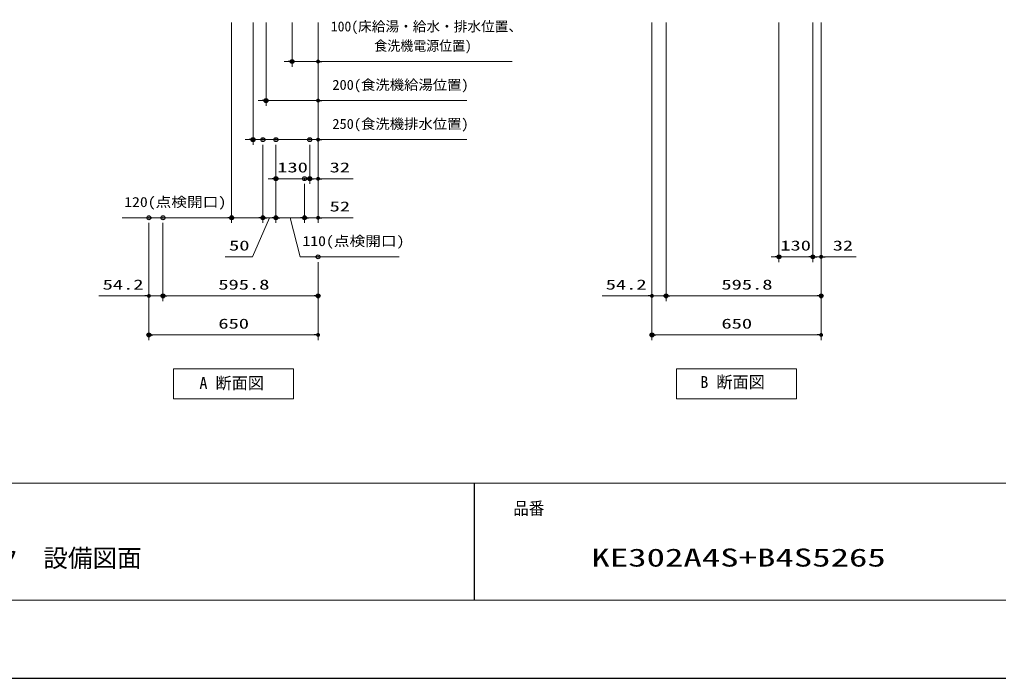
# Model space of a CAD drawing. Units: millimetres, scale not verified. Extents: x -9797 to 9797, y -4555 to 4555.
# Drawn here: x -4544 to -784, y -4455 to -1925 of the extents above; entities that cross this region are included whole.
import ezdxf
from ezdxf.enums import TextEntityAlignment as Align

# ---------------------------------------------------------------- set-up
doc = ezdxf.new("R2010")
doc.units = ezdxf.units.MM
doc.header["$LTSCALE"] = 30
doc.header["$PDMODE"] = 32
doc.header["$PDSIZE"] = 15
for name, color, linetype, lineweight in [('0-0_0', 7, 'Continuous', 25), ('0-2_寸法ﾚｲﾔｰ', 30, 'Continuous', 13), ('0-3_DEFPOINTS', 7, 'Continuous', 25), ('0-6_図面枠', 3, 'Continuous', 15)]:
    doc.layers.add(name, color=color, linetype=linetype, lineweight=lineweight)
doc.styles.add('ＭＳ ゴシック', font='')
doc.styles.get('ＭＳ ゴシック').set_extended_font_data('MS Gothic')

# ---------------------------------------------------------------- blocks, each defined once
blk = doc.blocks.new('Bdanmenzu')
at = {"layer": '0-6_図面枠'}
blk.add_lwpolyline([(13844.8, 3455.1), (0, 3455.1), (0, 0), (13844.8, 0)], close=True, dxfattribs=at)
at = {"layer": '0-6_図面枠', "style": 'ＭＳ ゴシック'}
blk.add_text('B 断面図', height=1364, dxfattribs=at).set_placement((2741, 841.4), align=Align.BOTTOM_LEFT)
blk = doc.blocks.new('Adanmenzu')
at = {"layer": '0-6_図面枠'}
blk.add_lwpolyline([(0, 3455.1), (13844.8, 3455.1), (13844.8, 0), (0, 0)], close=True, dxfattribs=at)
at = {"layer": '0-6_図面枠', "style": 'ＭＳ ゴシック'}
blk.add_text('A 断面図', height=1364, dxfattribs=at).set_placement((2996.7, 722.4), align=Align.BOTTOM_LEFT)
blk = doc.blocks.new('_DOT')
at = {"layer": '0-0_0', "color": 30}
blk.add_line((-15, 0), (-30, 0), dxfattribs=at)
for points in [[(0, 0), (-15, 0), (-14.88, 1.88)], [(0, 0), (-14.88, -1.88), (-15, 0)], [(0, 0), (-14.88, 1.88), (-14.53, 3.73)], [(0, 0), (-14.53, -3.73), (-14.88, -1.88)], [(0, 0), (-14.53, 3.73), (-13.95, 5.52)], [(0, 0), (-13.95, -5.52), (-14.53, -3.73)], [(0, 0), (-13.95, 5.52), (-13.14, 7.23)], [(0, 0), (-13.14, -7.23), (-13.95, -5.52)], [(0, 0), (-13.14, 7.23), (-12.14, 8.82)], [(0, 0), (-12.14, -8.82), (-13.14, -7.23)], [(0, 0), (-12.14, 8.82), (-10.93, 10.27)], [(0, 0), (-10.93, -10.27), (-12.14, -8.82)], [(0, 0), (-10.93, 10.27), (-9.56, 11.56)], [(0, 0), (-9.56, -11.56), (-10.93, -10.27)], [(0, 0), (-9.56, 11.56), (-8.04, 12.66)], [(0, 0), (-8.04, -12.66), (-9.56, -11.56)], [(0, 0), (-8.04, 12.66), (-6.39, 13.57)], [(0, 0), (-6.39, -13.57), (-8.04, -12.66)], [(0, 0), (-6.39, 13.57), (-4.64, 14.27)], [(0, 0), (-4.64, -14.27), (-6.39, -13.57)], [(0, 0), (-4.64, 14.27), (-2.81, 14.73)], [(0, 0), (-2.81, -14.73), (-4.64, -14.27)], [(0, 0), (-2.81, 14.73), (-0.94, 14.97)], [(0, 0), (-0.94, -14.97), (-2.81, -14.73)], [(0, 0), (-0.94, 14.97), (0.94, 14.97)], [(0, 0), (0.94, -14.97), (-0.94, -14.97)], [(0, 0), (0.94, 14.97), (2.81, 14.73)], [(0, 0), (2.81, 14.73), (4.64, 14.27)], [(0, 0), (4.64, 14.27), (6.39, 13.57)], [(0, 0), (6.39, 13.57), (8.04, 12.66)], [(0, 0), (8.04, 12.66), (9.56, 11.56)], [(0, 0), (9.56, 11.56), (10.93, 10.27)], [(0, 0), (10.93, 10.27), (12.14, 8.82)], [(0, 0), (12.14, 8.82), (13.14, 7.23)], [(0, 0), (13.14, 7.23), (13.95, 5.52)], [(0, 0), (13.95, 5.52), (14.53, 3.73)], [(0, 0), (14.53, 3.73), (14.88, 1.88)], [(0, 0), (14.88, 1.88), (15, 0)], [(0, 0), (2.81, -14.73), (0.94, -14.97)], [(0, 0), (4.64, -14.27), (2.81, -14.73)], [(0, 0), (6.39, -13.57), (4.64, -14.27)], [(0, 0), (8.04, -12.66), (6.39, -13.57)], [(0, 0), (9.56, -11.56), (8.04, -12.66)], [(0, 0), (10.93, -10.27), (9.56, -11.56)], [(0, 0), (12.14, -8.82), (10.93, -10.27)], [(0, 0), (13.14, -7.23), (12.14, -8.82)], [(0, 0), (13.95, -5.52), (13.14, -7.23)], [(0, 0), (14.53, -3.73), (13.95, -5.52)], [(0, 0), (14.88, -1.88), (14.53, -3.73)], [(0, 0), (15, 0), (14.88, -1.88)]]:
    blk.add_solid(points, dxfattribs=at)

msp = doc.modelspace()

# ---------------------------------------------------------------- linework, layer by layer
at = {"layer": '0-0_0'}
msp.add_line((-2797.23, -3705), (-2797.23, -4155), dxfattribs=at)
at = {"layer": '0-2_寸法ﾚｲﾔｰ'}
for p, q in [((-3729.23, -1935.93), (-3729.23, -2705.93)), ((-3647.23, -1935.93), (-3647.23, -2405.93)), ((-3597.23, -1935.93), (-3597.23, -2255.93)), ((-3497.23, -1935.93), (-3497.23, -2105.93)), ((-3397.23, -1935.93), (-3397.23, -2105.93)), ((-3397.23, -1935.93), (-3397.23, -2255.93)), ((-3397.23, -1935.93), (-3397.23, -2405.93)), ((-3397.23, -1935.93), (-3397.23, -2555.93)), ((-3397.23, -1935.93), (-3397.23, -2705.93)), ((-2114.55, -1935.93), (-2114.55, -3155.93)), ((-2114.55, -1935.93), (-2114.55, -3005.93)), ((-2060.35, -1935.93), (-2060.35, -3005.93)), ((-2060.35, -1935.93), (-2060.35, -3005.93)), ((-1626.55, -1935.93), (-1626.55, -2855.93)), ((-1496.55, -1935.93), (-1496.55, -2855.93)), ((-1496.55, -1935.93), (-1496.55, -2855.93)), ((-1464.55, -1935.93), (-1464.55, -3155.93)), ((-1464.55, -1935.93), (-1464.55, -2855.93)), ((-1464.55, -1935.93), (-1464.55, -3005.93)), ((-3512.23, -2085.93), (-3527.23, -2085.93)), ((-3397.23, -2085.93), (-3497.23, -2085.93)), ((-3397.23, -2085.93), (-2651.04, -2085.93)), ((-3382.23, -2085.93), (-3367.23, -2085.93)), ((-3612.23, -2235.93), (-3627.23, -2235.93)), ((-3397.23, -2235.93), (-3597.23, -2235.93)), ((-3397.23, -2235.93), (-2826.28, -2235.93)), ((-3382.23, -2235.93), (-3367.23, -2235.93)), ((-3662.23, -2385.93), (-3677.23, -2385.93)), ((-3397.23, -2385.93), (-3647.23, -2385.93)), ((-3609.23, -2405.93), (-3609.23, -2705.93)), ((-3609.23, -2405.93), (-3609.23, -2705.93)), ((-3559.23, -2405.93), (-3559.23, -2555.93)), ((-3559.23, -2405.93), (-3559.23, -2705.93)), ((-3559.23, -2405.93), (-3559.23, -2705.93)), ((-3429.23, -2405.93), (-3429.23, -2555.93)), ((-3429.23, -2405.93), (-3429.23, -2555.93)), ((-3397.23, -2385.93), (-2826.28, -2385.93)), ((-3382.23, -2385.93), (-3367.23, -2385.93)), ((-3574.23, -2535.93), (-3589.23, -2535.93)), ((-3429.23, -2535.93), (-3559.23, -2535.93)), ((-3444.23, -2535.93), (-3459.23, -2535.93)), ((-3449.23, -2555.93), (-3449.23, -2705.93)), ((-3449.23, -2555.93), (-3449.23, -2705.93)), ((-3397.23, -2535.93), (-3429.23, -2535.93)), ((-3414.23, -2535.93), (-3399.23, -2535.93)), ((-3397.23, -2535.93), (-3262.47, -2535.93)), ((-3382.23, -2535.93), (-3367.23, -2535.93)), ((-3729.23, -2685.93), (-4150.47, -2685.93)), ((-4047.23, -2705.93), (-4047.23, -3155.93)), ((-4047.23, -2705.93), (-4047.23, -3005.93)), ((-3993.03, -2705.93), (-3993.03, -3005.93)), ((-3993.03, -2705.93), (-3993.03, -3005.93)), ((-3744.23, -2685.93), (-3759.23, -2685.93)), ((-3609.23, -2685.93), (-3729.23, -2685.93)), ((-3624.23, -2685.93), (-3639.23, -2685.93)), ((-3559.23, -2685.93), (-3609.23, -2685.93)), ((-3594.23, -2685.93), (-3579.23, -2685.93)), ((-3574.23, -2685.93), (-3589.23, -2685.93)), ((-3449.23, -2685.93), (-3559.23, -2685.93)), ((-3544.23, -2685.93), (-3529.23, -2685.93)), ((-3464.23, -2685.93), (-3479.23, -2685.93)), ((-3397.23, -2685.93), (-3449.23, -2685.93)), ((-3434.23, -2685.93), (-3419.23, -2685.93)), ((-3397.23, -2685.93), (-3262.47, -2685.93)), ((-3382.23, -2685.93), (-3367.23, -2685.93)), ((-3397.23, -2855.93), (-3397.23, -3155.93)), ((-3397.23, -2855.93), (-3397.23, -3005.93)), ((-1641.55, -2835.93), (-1656.55, -2835.93)), ((-1496.55, -2835.93), (-1626.55, -2835.93)), ((-1511.55, -2835.93), (-1526.55, -2835.93)), ((-1464.55, -2835.93), (-1496.55, -2835.93)), ((-1481.55, -2835.93), (-1466.55, -2835.93)), ((-1464.55, -2835.93), (-1329.79, -2835.93)), ((-1449.55, -2835.93), (-1434.55, -2835.93)), ((-4047.23, -2985.93), (-4239.14, -2985.93)), ((-4062.23, -2985.93), (-4077.23, -2985.93)), ((-4047.23, -2985.93), (-3993.03, -2985.93)), ((-3978.03, -2985.93), (-3412.23, -2985.93)), ((-3978.03, -2985.93), (-3963.03, -2985.93)), ((-2114.55, -2985.93), (-2306.45, -2985.93)), ((-2129.55, -2985.93), (-2144.55, -2985.93)), ((-2114.55, -2985.93), (-2060.35, -2985.93)), ((-2045.35, -2985.93), (-1479.55, -2985.93)), ((-2045.35, -2985.93), (-2030.35, -2985.93)), ((-3412.23, -3135.93), (-4032.23, -3135.93)), ((-1479.55, -3135.93), (-2099.55, -3135.93))]:
    msp.add_line(p, q, dxfattribs=at)
for points in [[(-3753.55, -2835.93), (-3648.79, -2835.93), (-3584.23, -2685.93)], [(-3085.24, -2835.93), (-3465.81, -2835.93), (-3504.23, -2685.93)]]:
    msp.add_lwpolyline(points, dxfattribs=at)
at = {"layer": '0-3_DEFPOINTS'}
msp.add_line((2902.77, -4455), (-9697.23, -4455), dxfattribs=at)
for p in [(-3497.23, -2085.93), (-3597.23, -2235.93), (-3647.23, -2385.93), (-3609.23, -2385.93), (-3559.23, -2385.93), (-3559.23, -2385.93), (-3429.23, -2385.93), (-3429.23, -2385.93), (-3559.23, -2535.93), (-3449.23, -2535.93), (-3449.23, -2535.93), (-3429.23, -2535.93), (-4047.23, -2685.93), (-3993.03, -2685.93), (-3729.23, -2685.93), (-3609.23, -2685.93), (-3559.23, -2685.93), (-3449.23, -2685.93), (-3397.23, -2835.93), (-1626.55, -2835.93), (-1496.55, -2835.93), (-3993.03, -2985.93), (-3397.23, -2985.93), (-2060.35, -2985.93), (-1464.55, -2985.93), (-4047.23, -3135.93), (-2114.55, -3135.93)]:
    msp.add_point(p, dxfattribs=at)
at = {"layer": '0-6_図面枠'}
msp.add_line((-9397.23, -3705), (2602.77, -3705), dxfattribs=at)
msp.add_lwpolyline([(-9397.23, -4155), (2602.77, -4155), (2602.77, 4155), (-9397.23, 4155)], close=True, dxfattribs=at)

# ---------------------------------------------------------------- block references
at = {"layer": '0-0_0', "xscale": 0.03333333, "yscale": 0.03333333}
for name, p in [('Adanmenzu', (-3952.98, -3381.1)), ('Adanmenzu', (-3952.98, -3381.1)), ('Bdanmenzu', (-2020.29, -3381.1)), ('Bdanmenzu', (-2020.29, -3381.1))]:
    msp.add_blockref(name, p, dxfattribs=at)
at = {"layer": '0-2_寸法ﾚｲﾔｰ', "xscale": 0.5, "yscale": 0.5}
for p in [(-3497.23, -2085.93), (-3597.23, -2235.93), (-3647.23, -2385.93), (-3559.23, -2535.93), (-3429.23, -2535.93), (-3729.23, -2685.93), (-3609.23, -2685.93), (-3559.23, -2685.93), (-3449.23, -2685.93), (-1626.55, -2835.93), (-1496.55, -2835.93), (-4047.23, -2985.93), (-3397.23, -2985.93), (-2114.55, -2985.93), (-1464.55, -2985.93), (-3397.23, -3135.93), (-1464.55, -3135.93)]:
    msp.add_blockref('_DOT', p, dxfattribs=at)
at = {"layer": '0-2_寸法ﾚｲﾔｰ', "xscale": 0.5, "yscale": 0.5, "rotation": 180}
for p in [(-3397.23, -2085.93), (-3397.23, -2235.93), (-3397.23, -2385.93), (-3429.23, -2535.93), (-3397.23, -2535.93), (-3609.23, -2685.93), (-3559.23, -2685.93), (-3449.23, -2685.93), (-3397.23, -2685.93), (-1496.55, -2835.93), (-1464.55, -2835.93), (-3993.03, -2985.93), (-3993.03, -2985.93), (-2060.35, -2985.93), (-2060.35, -2985.93), (-4047.23, -3135.93), (-2114.55, -3135.93)]:
    msp.add_blockref('_DOT', p, dxfattribs=at)

# ---------------------------------------------------------------- texts
at = {"layer": '0-2_寸法ﾚｲﾔｰ', "style": 'ＭＳ ゴシック'}
msp.add_text('100(床給湯・給水・排水位置、', height=38.48, dxfattribs=at).set_placement((-3348.18, -1981.9), align=Align.BOTTOM_LEFT)
for s, height, width, p in [('食洗機電源位置)', 38.48, 0.95, (-3181.33, -2056.19)), ('200(食洗機給湯位置)', 38.49, 1.05, (-3342.28, -2206.19)), ('250(食洗機排水位置)', 38.49, 1.05, (-3342.28, -2356.19)), ('130', 38.49, 1.5, (-3554.23, -2523.33)), ('32', 38.49, 1.5, (-3352.95, -2523.33)), ('120(点検開口)', 38.48, 1.15, (-4141.9, -2656.19)), ('52', 38.49, 1.5, (-3352.95, -2673.33)), ('50', 38.49, 1.5, (-3739.27, -2823.33)), ('110(点検開口)', 38.48, 1.15, (-3457.24, -2806.19)), ('130', 38.49, 1.5, (-1621.55, -2823.33)), ('32', 38.49, 1.5, (-1420.26, -2823.33)), ('54.2', 38.49, 1.5, (-4224.85, -2973.33)), ('595.8', 38.49, 1.5, (-3780.45, -2973.33)), ('54.2', 38.49, 1.5, (-2292.17, -2973.33)), ('595.8', 38.49, 1.5, (-1847.76, -2973.33)), ('650', 38.49, 1.5, (-3780.33, -3123.33)), ('650', 38.49, 1.5, (-1847.64, -3123.33))]:
    msp.add_text(s, height=height, dxfattribs=dict(at, width=width)).set_placement(p, align=Align.BOTTOM_LEFT)
at = {"layer": '0-6_図面枠', "style": 'ＭＳ ゴシック'}
for s, height, width, p in [('品番', 48.39, 0.9, (-2647.23, -3840.55)), ('KE302A4S+B4S5265', 69.28, 1.5, (-2347.23, -4046.39))]:
    msp.add_text(s, height=height, dxfattribs=dict(at, width=width)).set_placement(p, align=Align.BOTTOM_LEFT)
msp.add_text('キッチンセット2400<食洗機有>左シンク\u3000設備図面 ', height=69.27, dxfattribs=at).set_placement((-6247.23, -4048.32), align=Align.BOTTOM_LEFT)

doc.saveas('drawing.dxf')
